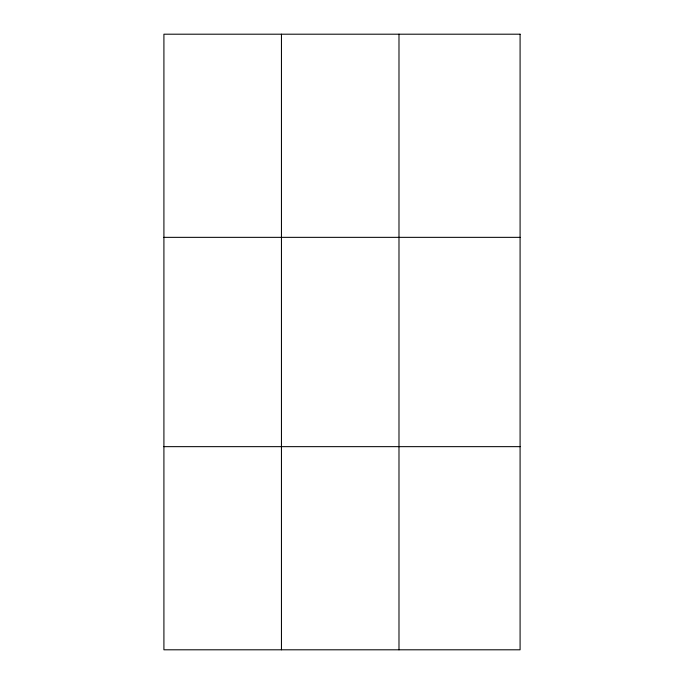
<?xml version="1.0" encoding="UTF-8"?>
<svg xmlns="http://www.w3.org/2000/svg" width="684" height="684" viewBox="0 0 684 684"><rect width="100%" height="100%" fill="white"/><g stroke="black" fill="none" stroke-linecap="round" stroke-linejoin="round"><path stroke-width="1.03" d="M163.912 237.348L520.088 237.348M163.912 446.652L520.088 446.652M398.986 34.2L398.986 649.8M281.449 34.2L281.449 649.8M520.088 34.2L520.088 649.8L163.912 649.8L163.912 34.2L520.088 34.2"/></g></svg>
